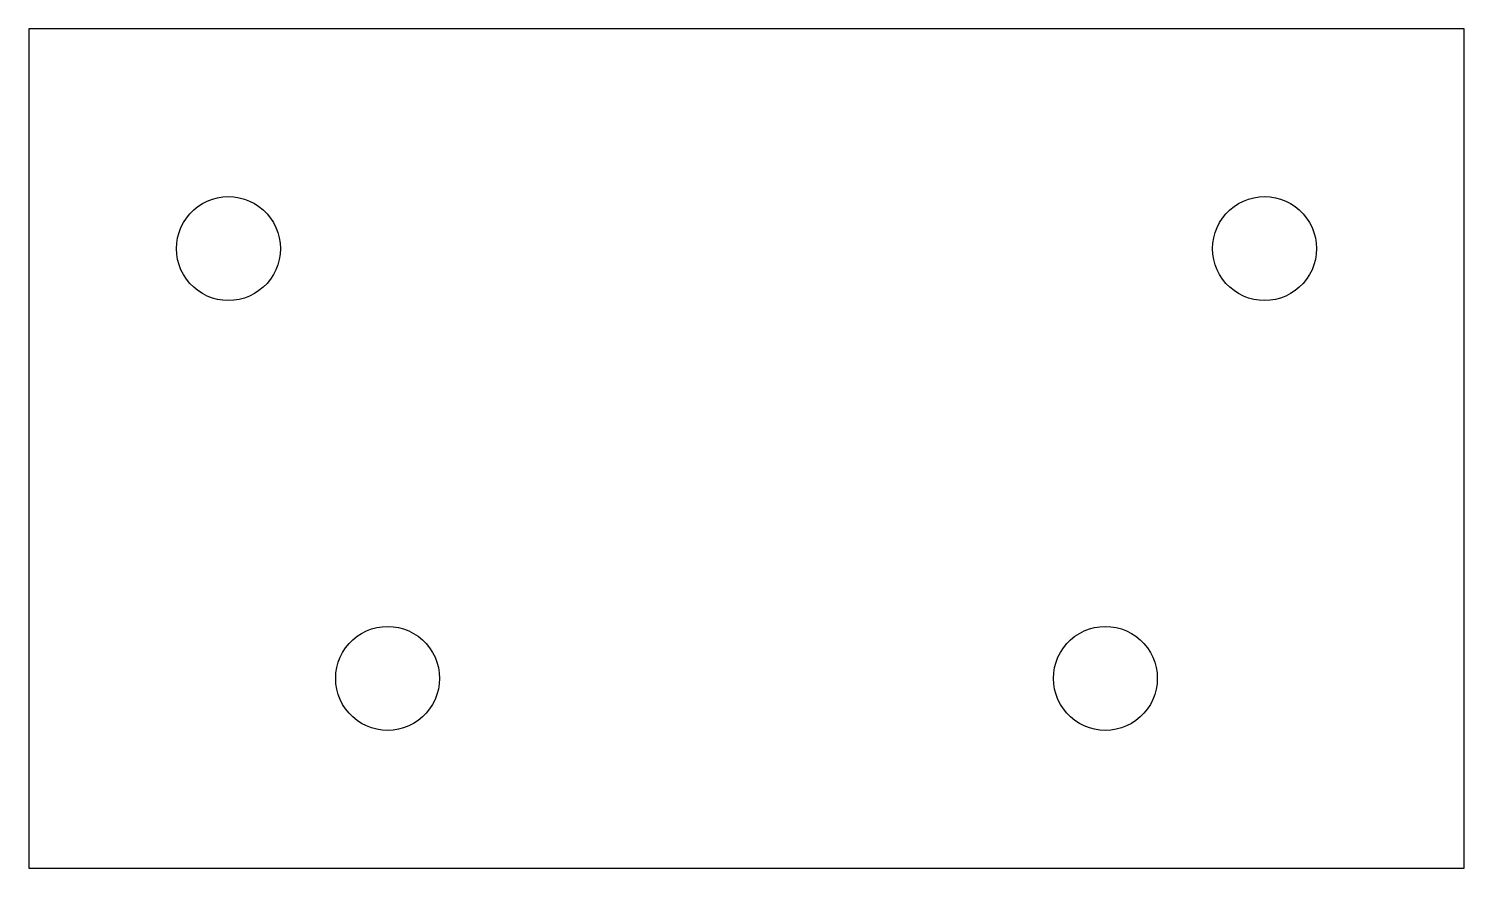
# Model space of a CAD drawing. Header units: metres. Extents: x -35.9 to 35.9, y -21 to 21.
import ezdxf

# ---------------------------------------------------------------- set-up
doc = ezdxf.new("R2010")
doc.units = ezdxf.units.M

msp = doc.modelspace()

# ---------------------------------------------------------------- linework, layer by layer
for p, q in [((35.9423, 21), (-35.9423, 21)), ((-35.9423, 21), (-35.9423, -21)), ((35.9423, -21), (35.9423, 21)), ((-27.4705, 12.1034), (-27.2423, 12.2517)), ((-27.2423, 12.2517), (-26.9998, 12.3752)), ((-26.9998, 12.3752), (-26.7457, 12.4727)), ((-26.7457, 12.4727), (-26.4828, 12.5432)), ((-26.4828, 12.5432), (-26.2141, 12.5858)), ((-26.2141, 12.5858), (-25.9423, 12.6)), ((-25.9423, 12.6), (-25.6705, 12.5858)), ((-25.6705, 12.5858), (-25.4017, 12.5432)), ((-25.4017, 12.5432), (-25.1388, 12.4727)), ((-25.1388, 12.4727), (-24.8848, 12.3752)), ((-24.8848, 12.3752), (-24.6423, 12.2517)), ((-24.6423, 12.2517), (-24.414, 12.1034)), ((24.414, 12.1034), (24.6423, 12.2517)), ((24.6423, 12.2517), (24.8848, 12.3752)), ((24.8848, 12.3752), (25.1388, 12.4727)), ((25.1388, 12.4727), (25.4017, 12.5432)), ((25.4017, 12.5432), (25.6705, 12.5858)), ((25.6705, 12.5858), (25.9423, 12.6)), ((25.9423, 12.6), (26.2141, 12.5858)), ((26.2141, 12.5858), (26.4828, 12.5432)), ((26.4828, 12.5432), (26.7457, 12.4727)), ((26.7457, 12.4727), (26.9998, 12.3752)), ((26.9998, 12.3752), (27.2423, 12.2517)), ((27.2423, 12.2517), (27.4705, 12.1034)), ((-28.1939, 11.3), (-28.0457, 11.5282)), ((-28.0457, 11.5282), (-27.8745, 11.7397)), ((-27.8745, 11.7397), (-27.682, 11.9322)), ((-27.682, 11.9322), (-27.4705, 12.1034)), ((-24.414, 12.1034), (-24.2025, 11.9322)), ((-24.2025, 11.9322), (-24.0101, 11.7397)), ((-24.0101, 11.7397), (-23.8388, 11.5282)), ((-23.8388, 11.5282), (-23.6906, 11.3)), ((23.6906, 11.3), (23.8388, 11.5282)), ((23.8388, 11.5282), (24.0101, 11.7397)), ((24.0101, 11.7397), (24.2025, 11.9322)), ((24.2025, 11.9322), (24.414, 12.1034)), ((27.4705, 12.1034), (27.682, 11.9322)), ((27.682, 11.9322), (27.8745, 11.7397)), ((27.8745, 11.7397), (28.0457, 11.5282)), ((28.0457, 11.5282), (28.1939, 11.3)), ((-28.4855, 10.5406), (-28.415, 10.8034)), ((-28.415, 10.8034), (-28.3175, 11.0575)), ((-28.3175, 11.0575), (-28.1939, 11.3)), ((-23.6906, 11.3), (-23.5671, 11.0575)), ((-23.5671, 11.0575), (-23.4695, 10.8034)), ((-23.4695, 10.8034), (-23.3991, 10.5406)), ((23.3991, 10.5406), (23.4695, 10.8034)), ((23.4695, 10.8034), (23.5671, 11.0575)), ((23.5671, 11.0575), (23.6906, 11.3)), ((28.1939, 11.3), (28.3175, 11.0575)), ((28.3175, 11.0575), (28.415, 10.8034)), ((28.415, 10.8034), (28.4855, 10.5406)), ((-28.5423, 10), (-28.528, 10.2718)), ((-28.528, 10.2718), (-28.4855, 10.5406)), ((-23.3991, 10.5406), (-23.3565, 10.2718)), ((-23.3565, 10.2718), (-23.3423, 10)), ((23.3423, 10), (23.3565, 10.2718)), ((23.3565, 10.2718), (23.3991, 10.5406)), ((28.4855, 10.5406), (28.528, 10.2718)), ((28.528, 10.2718), (28.5423, 10)), ((-28.528, 9.72823), (-28.5423, 10)), ((-28.4855, 9.45943), (-28.528, 9.72823)), ((-28.415, 9.19655), (-28.4855, 9.45943)), ((-23.3991, 9.45943), (-23.4695, 9.19655)), ((-23.3565, 9.72823), (-23.3991, 9.45943)), ((-23.3423, 10), (-23.3565, 9.72823)), ((23.3565, 9.72823), (23.3423, 10)), ((23.3991, 9.45943), (23.3565, 9.72823)), ((23.4695, 9.19655), (23.3991, 9.45943)), ((28.4855, 9.45943), (28.415, 9.19655)), ((28.528, 9.72823), (28.4855, 9.45943)), ((28.5423, 10), (28.528, 9.72823)), ((-28.3175, 8.94247), (-28.415, 9.19655)), ((-28.1939, 8.7), (-28.3175, 8.94247)), ((-28.0457, 8.47176), (-28.1939, 8.7)), ((-23.6906, 8.7), (-23.8388, 8.47176)), ((-23.5671, 8.94247), (-23.6906, 8.7)), ((-23.4695, 9.19655), (-23.5671, 8.94247)), ((23.5671, 8.94247), (23.4695, 9.19655)), ((23.6906, 8.7), (23.5671, 8.94247)), ((23.8388, 8.47176), (23.6906, 8.7)), ((28.1939, 8.7), (28.0457, 8.47176)), ((28.3175, 8.94247), (28.1939, 8.7)), ((28.415, 9.19655), (28.3175, 8.94247)), ((-27.8745, 8.26025), (-28.0457, 8.47176)), ((-27.682, 8.06781), (-27.8745, 8.26025)), ((-27.4705, 7.89655), (-27.682, 8.06781)), ((-24.2025, 8.06781), (-24.414, 7.89655)), ((-24.0101, 8.26025), (-24.2025, 8.06781)), ((-23.8388, 8.47176), (-24.0101, 8.26025)), ((24.0101, 8.26025), (23.8388, 8.47176)), ((24.2025, 8.06781), (24.0101, 8.26025)), ((24.414, 7.89655), (24.2025, 8.06781)), ((27.682, 8.06781), (27.4705, 7.89655)), ((27.8745, 8.26025), (27.682, 8.06781)), ((28.0457, 8.47176), (27.8745, 8.26025)), ((-27.2423, 7.74832), (-27.4705, 7.89655)), ((-26.9998, 7.62477), (-27.2423, 7.74832)), ((-26.7457, 7.52725), (-26.9998, 7.62477)), ((-26.4828, 7.4568), (-26.7457, 7.52725)), ((-26.2141, 7.41423), (-26.4828, 7.4568)), ((-25.9423, 7.39999), (-26.2141, 7.41423)), ((-25.6705, 7.41423), (-25.9423, 7.39999)), ((-25.4017, 7.4568), (-25.6705, 7.41423)), ((-25.1388, 7.52725), (-25.4017, 7.4568)), ((-24.8848, 7.62477), (-25.1388, 7.52725)), ((-24.6423, 7.74832), (-24.8848, 7.62477)), ((-24.414, 7.89655), (-24.6423, 7.74832)), ((24.6423, 7.74832), (24.414, 7.89655)), ((24.8848, 7.62477), (24.6423, 7.74832)), ((25.1388, 7.52725), (24.8848, 7.62477)), ((25.4017, 7.4568), (25.1388, 7.52725)), ((25.6705, 7.41423), (25.4017, 7.4568)), ((25.9423, 7.39999), (25.6705, 7.41423)), ((26.2141, 7.41423), (25.9423, 7.39999)), ((26.4828, 7.4568), (26.2141, 7.41423)), ((26.7457, 7.52725), (26.4828, 7.4568)), ((26.9998, 7.62477), (26.7457, 7.52725)), ((27.2423, 7.74832), (26.9998, 7.62477)), ((27.4705, 7.89655), (27.2423, 7.74832)), ((-19.4994, -9.39655), (-19.2711, -9.24832)), ((-19.2711, -9.24832), (-19.0287, -9.12477)), ((-19.0287, -9.12477), (-18.7746, -9.02725)), ((-18.7746, -9.02725), (-18.5117, -8.9568)), ((-18.5117, -8.9568), (-18.2429, -8.91423)), ((-18.2429, -8.91423), (-17.9711, -8.89999)), ((-17.9711, -8.89999), (-17.6994, -8.91423)), ((-17.6994, -8.91423), (-17.4306, -8.9568)), ((-17.4306, -8.9568), (-17.1677, -9.02725)), ((-17.1677, -9.02725), (-16.9136, -9.12477)), ((-16.9136, -9.12477), (-16.6711, -9.24832)), ((-16.6711, -9.24832), (-16.4429, -9.39655)), ((16.4429, -9.39655), (16.6711, -9.24832)), ((16.6711, -9.24832), (16.9136, -9.12477)), ((16.9136, -9.12477), (17.1677, -9.02725)), ((17.1677, -9.02725), (17.4306, -8.9568)), ((17.4306, -8.9568), (17.6994, -8.91423)), ((17.6994, -8.91423), (17.9711, -8.89999)), ((17.9711, -8.89999), (18.2429, -8.91423)), ((18.2429, -8.91423), (18.5117, -8.9568)), ((18.5117, -8.9568), (18.7746, -9.02725)), ((18.7746, -9.02725), (19.0287, -9.12477)), ((19.0287, -9.12477), (19.2711, -9.24832)), ((19.2711, -9.24832), (19.4994, -9.39655)), ((-20.2228, -10.2), (-20.0746, -9.97176)), ((-20.0746, -9.97176), (-19.9033, -9.76025)), ((-19.9033, -9.76025), (-19.7109, -9.56781)), ((-19.7109, -9.56781), (-19.4994, -9.39655)), ((-16.4429, -9.39655), (-16.2314, -9.56781)), ((-16.2314, -9.56781), (-16.039, -9.76025)), ((-16.039, -9.76025), (-15.8677, -9.97176)), ((-15.8677, -9.97176), (-15.7195, -10.2)), ((15.7195, -10.2), (15.8677, -9.97176)), ((15.8677, -9.97176), (16.039, -9.76025)), ((16.039, -9.76025), (16.2314, -9.56781)), ((16.2314, -9.56781), (16.4429, -9.39655)), ((19.4994, -9.39655), (19.7109, -9.56781)), ((19.7109, -9.56781), (19.9033, -9.76025)), ((19.9033, -9.76025), (20.0746, -9.97176)), ((20.0746, -9.97176), (20.2228, -10.2)), ((-20.5143, -10.9594), (-20.4439, -10.6965)), ((-20.4439, -10.6965), (-20.3464, -10.4425)), ((-20.3464, -10.4425), (-20.2228, -10.2)), ((-15.7195, -10.2), (-15.5959, -10.4425)), ((-15.5959, -10.4425), (-15.4984, -10.6965)), ((-15.4984, -10.6965), (-15.4279, -10.9594)), ((15.4279, -10.9594), (15.4984, -10.6965)), ((15.4984, -10.6965), (15.5959, -10.4425)), ((15.5959, -10.4425), (15.7195, -10.2)), ((20.2228, -10.2), (20.3464, -10.4425)), ((20.3464, -10.4425), (20.4439, -10.6965)), ((20.4439, -10.6965), (20.5143, -10.9594)), ((-20.5711, -11.5), (-20.5569, -11.2282)), ((-20.5569, -11.7718), (-20.5711, -11.5)), ((-20.5569, -11.2282), (-20.5143, -10.9594)), ((-15.4279, -10.9594), (-15.3854, -11.2282)), ((-15.3854, -11.2282), (-15.3711, -11.5)), ((-15.3711, -11.5), (-15.3854, -11.7718)), ((15.3711, -11.5), (15.3854, -11.2282)), ((15.3854, -11.7718), (15.3711, -11.5)), ((15.3854, -11.2282), (15.4279, -10.9594)), ((20.5143, -10.9594), (20.5569, -11.2282)), ((20.5569, -11.2282), (20.5711, -11.5)), ((20.5711, -11.5), (20.5569, -11.7718)), ((-20.5143, -12.0406), (-20.5569, -11.7718)), ((-20.4439, -12.3034), (-20.5143, -12.0406)), ((-15.4279, -12.0406), (-15.4984, -12.3034)), ((-15.3854, -11.7718), (-15.4279, -12.0406)), ((15.4279, -12.0406), (15.3854, -11.7718)), ((15.4984, -12.3034), (15.4279, -12.0406)), ((20.5143, -12.0406), (20.4439, -12.3034)), ((20.5569, -11.7718), (20.5143, -12.0406)), ((-20.3464, -12.5575), (-20.4439, -12.3034)), ((-20.2228, -12.8), (-20.3464, -12.5575)), ((-20.0746, -13.0282), (-20.2228, -12.8)), ((-15.7195, -12.8), (-15.8677, -13.0282)), ((-15.5959, -12.5575), (-15.7195, -12.8)), ((-15.4984, -12.3034), (-15.5959, -12.5575)), ((15.5959, -12.5575), (15.4984, -12.3034)), ((15.7195, -12.8), (15.5959, -12.5575)), ((15.8677, -13.0282), (15.7195, -12.8)), ((20.2228, -12.8), (20.0746, -13.0282)), ((20.3464, -12.5575), (20.2228, -12.8)), ((20.4439, -12.3034), (20.3464, -12.5575)), ((-19.9033, -13.2397), (-20.0746, -13.0282)), ((-19.7109, -13.4322), (-19.9033, -13.2397)), ((-19.4994, -13.6034), (-19.7109, -13.4322)), ((-19.2711, -13.7517), (-19.4994, -13.6034)), ((-16.4429, -13.6034), (-16.6711, -13.7517)), ((-16.2314, -13.4322), (-16.4429, -13.6034)), ((-16.039, -13.2397), (-16.2314, -13.4322)), ((-15.8677, -13.0282), (-16.039, -13.2397)), ((16.039, -13.2397), (15.8677, -13.0282)), ((16.2314, -13.4322), (16.039, -13.2397)), ((16.4429, -13.6034), (16.2314, -13.4322)), ((16.6711, -13.7517), (16.4429, -13.6034)), ((19.4994, -13.6034), (19.2711, -13.7517)), ((19.7109, -13.4322), (19.4994, -13.6034)), ((19.9033, -13.2397), (19.7109, -13.4322)), ((20.0746, -13.0282), (19.9033, -13.2397)), ((-19.0287, -13.8752), (-19.2711, -13.7517)), ((-18.7746, -13.9727), (-19.0287, -13.8752)), ((-18.5117, -14.0432), (-18.7746, -13.9727)), ((-18.2429, -14.0858), (-18.5117, -14.0432)), ((-17.9711, -14.1), (-18.2429, -14.0858)), ((-17.6994, -14.0858), (-17.9711, -14.1)), ((-17.4306, -14.0432), (-17.6994, -14.0858)), ((-17.1677, -13.9727), (-17.4306, -14.0432)), ((-16.9136, -13.8752), (-17.1677, -13.9727)), ((-16.6711, -13.7517), (-16.9136, -13.8752)), ((16.9136, -13.8752), (16.6711, -13.7517)), ((17.1677, -13.9727), (16.9136, -13.8752)), ((17.4306, -14.0432), (17.1677, -13.9727)), ((17.6994, -14.0858), (17.4306, -14.0432)), ((17.9711, -14.1), (17.6994, -14.0858)), ((18.2429, -14.0858), (17.9711, -14.1)), ((18.5117, -14.0432), (18.2429, -14.0858)), ((18.7746, -13.9727), (18.5117, -14.0432)), ((19.0287, -13.8752), (18.7746, -13.9727)), ((19.2711, -13.7517), (19.0287, -13.8752)), ((-35.9423, -21), (35.9423, -21))]:
    msp.add_line(p, q)

doc.saveas('drawing.dxf')
